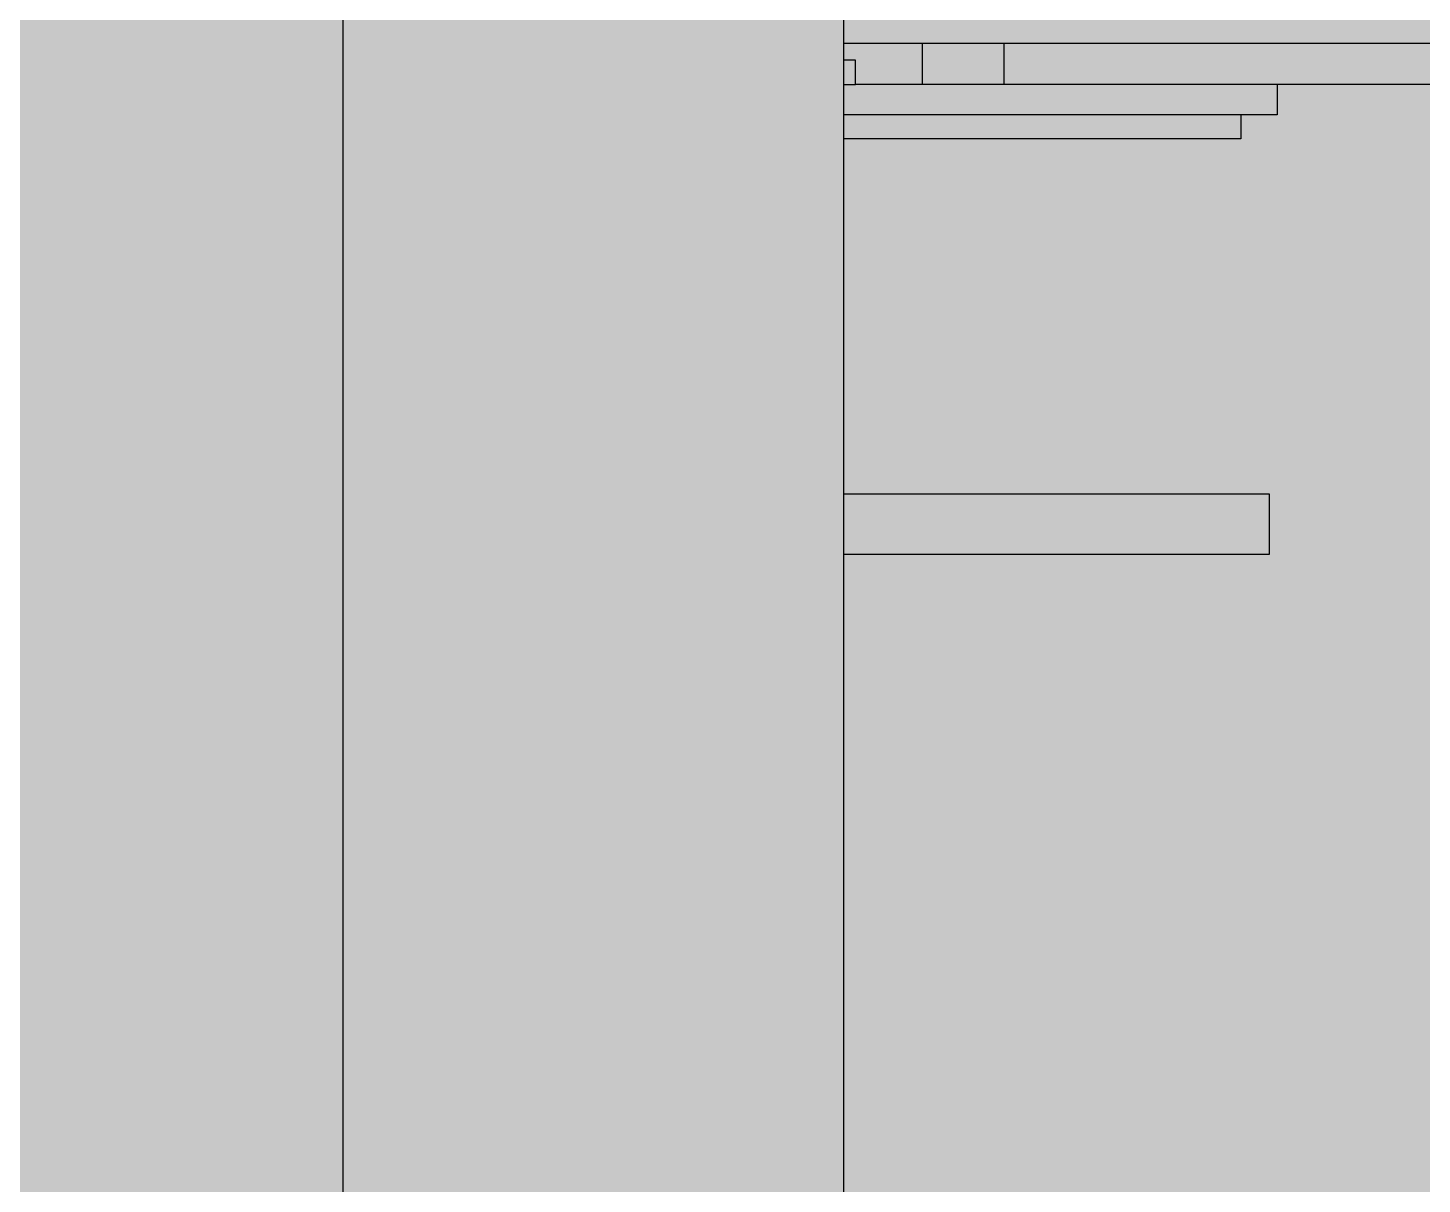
# Model space of a CAD drawing. Header units: millimetres. Extents: x -4957 to 16265, y -14538 to 14589.
# Drawn here: x -4152.9 to -3693.1, y 3682.4 to 4063.6 of the extents above; entities that cross this region are included whole.
import ezdxf
from ezdxf.enums import TextEntityAlignment as Align

# ---------------------------------------------------------------- set-up
doc = ezdxf.new("R2010")
doc.units = ezdxf.units.MM
doc.set_wipeout_variables(frame=1)
doc.layers.add('Техника Кран LTM 1250-5.1', color=250, linetype='Continuous')
doc.layers.add('Техника Кран LTM 1250-5.1 Штрих', color=7, linetype='Continuous', true_color=0xffe79e)
doc.styles.add('arial', font='arial.ttf')

# ---------------------------------------------------------------- blocks, each defined once
blk = doc.blocks.new('LTM 1250-5.1-20240907.18365')
at = {"color": 0, "linetype": 'ByBlock', "lineweight": -2, "ltscale": 10, "transparency": 16777216}
blk.add_wipeout([(397, 83), (371, 162), (331, 234), (276, 296), (210, 346), (135, 382), (54, 401), (-29, 404), (-110, 390), (-187, 359), (-257, 313), (-315, 254), (-360, 185), (-390, 108), (-404, 26), (-401, -57), (-381, -138), (-345, -212), (-294, -278), (-231, -332), (-159, -373), (-80, -397), (3, -405), (85, -396), (164, -370), (236, -329), (298, -274), (348, -207), (383, -132), (402, -51), (405, 0)], dxfattribs=at)
at = {"layer": 'Техника Кран LTM 1250-5.1 Штрих', "ltscale": 10, "true_color": 0xadadad, "transparency": 16777216}
h = blk.add_hatch(color=253, dxfattribs=at)
h.dxf.hatch_style = 1
edge = h.paths.add_edge_path()
edge.add_arc((0, 0), 405, 0, 360)
at = {"color": 0, "linetype": 'ByBlock', "lineweight": -2, "ltscale": 10, "transparency": 16777216}
blk.add_circle((0, 0), 405, dxfattribs=at)
blk.add_wipeout([(-428, 0), (-427, -34), (-423, -68), (-416, -101), (-407, -134), (-407, -134), (-407, -175), (-407, -175), (-410, -195), (-417, -213), (-429, -228), (-444, -240), (-444, -240), (-540, -296), (-540, -296), (-558, -311), (-568, -332), (-569, -355), (-562, -378), (-547, -404), (-547, -404), (-544, -408), (-540, -411), (-535, -413), (-530, -414), (-361, -414), (-356, -405), (-355, -402), (-355, -372), (-355, -372), (-348, -353), (-330, -346), (-312, -353), (-304, -372), (-304, -402), (-304, -405), (-299, -414), (-82, -414), (-82, -414), (-1, -422), (79, -414), (156, -391), (228, -354), (228, -354), (263, -409), (263, -409), (268, -414), (273, -418), (280, -421), (287, -422), (394, -422), (394, -422), (406, -418), (416, -410), (421, -397), (420, -384), (420, -384), (362, -225), (355, -228), (355, -228), (385, -172), (406, -113), (419, -51), (422, 13), (422, 13), (439, 13), (439, -17), (439, -17), (438, -18), (438, -19), (438, -19), (437, -19), (429, -19), (429, -21), (437, -21), (437, -21), (438, -21), (439, -20), (440, -19), (441, -17), (441, -9), (444, -9), (444, 0), (441, 0), (441, 11), (442, 11), (442, 13), (445, 16), (445, 24), (442, 27), (442, 29), (441, 29), (441, 36), (444, 36), (444, 45), (441, 45), (441, 57), (441, 57), (440, 59), (439, 60), (438, 61), (437, 61), (429, 61), (429, 59), (437, 59), (437, 59), (438, 59), (438, 59), (438, 58), (439, 57), (439, 27), (422, 27), (422, 120), (432, 120), (437, 121), (477, 144), (477, 144), (484, 151), (489, 159), (491, 168), (490, 178), (479, 222), (476, 226), (469, 234), (472, 237), (456, 253), (456, 253), (454, 255), (452, 256), (449, 256), (447, 256), (337, 307), (302, 231), (297, 232), (60, 319), (57, 321), (8, 370), (8, 370), (1, 376), (-7, 380), (-16, 383), (-25, 383), (-25, 383), (-102, 383), (-102, 383), (-111, 383), (-120, 380), (-128, 376), (-135, 370), (-135, 370), (-147, 358), (-147, 358), (-148, 357), (-150, 356), (-152, 355), (-154, 355), (-199, 355), (-199, 363), (-200, 364), (-218, 364), (-219, 363), (-219, 355), (-261, 355), (-263, 360), (-285, 384), (-285, 384), (-298, 394), (-315, 398), (-332, 394), (-345, 384), (-345, 384), (-367, 360), (-369, 355), (-480, 355), (-480, 285), (-495, 285), (-495, 195), (-495, 195), (-495, 193), (-494, 191), (-492, 190), (-490, 190), (-486, 190), (-486, 190), (-480, 189), (-474, 188), (-469, 185), (-465, 181), (-437, 154), (-437, 154), (-434, 149), (-431, 144), (-429, 138), (-428, 133), (-428, 133)], dxfattribs=at)
at = {"layer": 'Техника Кран LTM 1250-5.1 Штрих', "ltscale": 10, "transparency": 16777216}
h = blk.add_hatch(color=256, dxfattribs=at)
h.dxf.hatch_style = 1
edge = h.paths.add_edge_path()
edge.add_line((-530, -414), (-361, -414))
edge.add_line((-361, -414), (-356, -405))
edge.add_line((-356, -405), (-355, -402))
edge.add_line((-355, -402), (-355, -372))
edge.add_arc((-330, -372), 25.5, 0, 180, ccw=False)
edge.add_line((-304, -372), (-304, -402))
edge.add_line((-304, -402), (-304, -405))
edge.add_line((-304, -405), (-299, -414))
edge.add_line((-299, -414), (-82, -414))
edge.add_arc((0, 0), 422, 258.81919, 302.78672)
edge.add_line((228, -354), (263, -409))
edge.add_arc((287, -394), 28, 212.78672, 270)
edge.add_line((287, -422), (394, -422))
edge.add_arc((394, -394), 28, 270, 380)
edge.add_line((420, -384), (362, -225))
edge.add_line((362, -225), (355, -228))
edge.add_arc((-2, 1), 424, 327.30165, 361.59937)
edge.add_line((422, 13), (439, 13))
edge.add_line((439, 13), (439, -17))
edge.add_arc((437, -17), 1.6, -90, 0, ccw=False)
edge.add_line((437, -19), (429, -19))
edge.add_line((429, -19), (429, -21))
edge.add_line((429, -21), (437, -21))
edge.add_arc((437, -17), 3.6, 270, 360)
edge.add_line((441, -17), (441, -9))
edge.add_line((441, -9), (444, -9))
edge.add_line((444, -9), (444, 0))
edge.add_line((444, 0), (441, 0))
edge.add_line((441, 0), (441, 11))
edge.add_line((441, 11), (442, 11))
edge.add_line((442, 11), (442, 13))
edge.add_line((442, 13), (445, 16))
edge.add_line((445, 16), (445, 24))
edge.add_line((445, 24), (442, 27))
edge.add_line((442, 27), (442, 29))
edge.add_line((442, 29), (441, 29))
edge.add_line((441, 29), (441, 36))
edge.add_line((441, 36), (444, 36))
edge.add_line((444, 36), (444, 45))
edge.add_line((444, 45), (441, 45))
edge.add_line((441, 45), (441, 57))
edge.add_arc((437, 57), 3.6, 0, 90)
edge.add_line((437, 61), (429, 61))
edge.add_line((429, 61), (429, 59))
edge.add_line((429, 59), (437, 59))
edge.add_arc((437, 57), 1.6, 0, 90, ccw=False)
edge.add_line((439, 57), (439, 27))
edge.add_line((439, 27), (422, 27))
edge.add_line((422, 27), (422, 120))
edge.add_line((422, 120), (432, 120))
edge.add_line((432, 120), (437, 121))
edge.add_line((437, 121), (477, 144))
edge.add_arc((458, 171), 32.7, 303.77306, 371.5791)
edge.add_line((490, 178), (479, 222))
edge.add_line((479, 222), (476, 226))
edge.add_line((476, 226), (469, 234))
edge.add_line((469, 234), (472, 237))
edge.add_line((472, 237), (456, 253))
edge.add_arc((449, 246), 10, 45.05578, 102.4209)
edge.add_line((447, 256), (337, 307))
edge.add_line((337, 307), (302, 231))
edge.add_line((302, 231), (297, 232))
edge.add_line((297, 232), (60, 319))
edge.add_line((60, 319), (57, 321))
edge.add_line((57, 321), (8, 370))
edge.add_arc((-25, 337), 46, 45, 90)
edge.add_line((-25, 383), (-102, 383))
edge.add_arc((-102, 337), 46, 90, 135)
edge.add_line((-135, 370), (-147, 358))
edge.add_arc((-154, 365), 10, 270, 315, ccw=False)
edge.add_line((-154, 355), (-199, 355))
edge.add_line((-199, 355), (-199, 363))
edge.add_line((-199, 363), (-200, 364))
edge.add_line((-200, 364), (-218, 364))
edge.add_line((-218, 364), (-219, 363))
edge.add_line((-219, 363), (-219, 355))
edge.add_line((-219, 355), (-261, 355))
edge.add_line((-261, 355), (-263, 360))
edge.add_line((-263, 360), (-285, 384))
edge.add_arc((-315, 358), 40, 41.15536, 138.84464)
edge.add_line((-345, 384), (-367, 360))
edge.add_line((-367, 360), (-369, 355))
edge.add_line((-369, 355), (-480, 355))
edge.add_line((-480, 355), (-480, 285))
edge.add_line((-480, 285), (-495, 285))
edge.add_line((-495, 285), (-495, 195))
edge.add_arc((-490, 195), 5, 180, 270)
edge.add_line((-490, 190), (-486, 190))
edge.add_arc((-486, 160), 30, 45, 90, ccw=False)
edge.add_line((-465, 181), (-437, 154))
edge.add_arc((-458, 133), 30, 0, 45, ccw=False)
edge.add_line((-428, 133), (-428, 0))
edge.add_arc((0, 0), 429, 180, 198.22696)
edge.add_line((-407, -134), (-407, -175))
edge.add_arc((-482, -175), 75, 300, 360, ccw=False)
edge.add_line((-444, -240), (-540, -296))
edge.add_arc((-510, -348), 60, 120, 210)
edge.add_line((-562, -378), (-547, -404))
edge.add_arc((-529, -393), 20.8, 211.24427, 268.75573)
edge = h.paths.add_edge_path(flags=16)
edge.add_arc((462, 170), 18, 0, 360)
at = {"color": 0, "linetype": 'ByBlock', "lineweight": -2, "ltscale": 10, "transparency": 16777216}
for p, q in [((-199, 363), (-219, 363)), ((-219, 355), (-199, 355))]:
    blk.add_line(p, q, dxfattribs=at)
for points in [[(-369, 355), (-329, 355), (-329, 317, 0.4142136), (-321, 309), (-308, 309, 0.4142136), (-300, 317), (-300, 355), (-261, 355)], [(-329, 345, -0.3863346), (-300, 345)], [(-122, 334, -1.183216), (-82, 334), (-87, 305, -0.8451543), (-117, 305), (-122, 334)], [(467, 243), (422, 198, 0.2077224), (414, 178), (414, 0, -0.4142136), (0, -414), (-82, -414)], [(-45, 334, -1.183216), (-5, 334), (-10, 305, -0.8451543), (-40, 305), (-45, 334)], [(200, 120), (226, 136, -0.4478467), (268, 122), (288, 64, -0.4478467), (262, 28), (232, 24, -0.3771987), (199, 47), (188, 82, -0.3771987), (200, 120)], [(302, 231), (285, 194, 0.4083211), (287, 188), (295, 184, 0.4090786), (297, 185, 0), (298, 188, 0.2373881), (308, 183, 0), (307, 181, 0.4090748), (308, 178, 0), (357, 155, 0.3850098), (360, 156, 0), (361, 159, 0.2318232), (371, 154, 0), (370, 152, 0.4090499), (371, 149, 0), (378, 146, 0.4005008), (385, 148, 0), (412, 208, 0), (414, 215, 0), (417, 254, 0), (423, 267)], [(422, 120), (422, 178, -0.1989124), (427, 193), (469, 234)], [(228, -354, 0.1071882), (355, -228)], [(235, -350), (270, -404, 0.2549585), (287, -414), (394, -414, 0.5205671), (412, -387), (355, -228)]]:
    blk.add_lwpolyline(points, format="xyb", dxfattribs=at)
for points in [[(417, 251), (447, 256)], [(422, 27), (422, 13)], [(439, 13), (439, 27)], [(441, 45), (441, 36)], [(441, 29), (441, 11)], [(441, 0), (441, -9)], [(442, 27), (442, 13)]]:
    blk.add_lwpolyline(points, dxfattribs=at)
for centre, radius in [((-450, 240), 20), ((-350, 329), 8.5), ((-280, 329), 8.5), ((0, 0), 125), ((0, 0), 110), ((-86, 50), 8.47), ((0, 0), 81), ((0, 0), 62.3), ((0, 99), 8.47), ((86, 50), 8.47), ((308, 195), 12.2), ((371, 167), 12.5), ((462, 170), 18), ((-510, -348), 27), ((-86, -50), 8.47), ((0, -99), 8.47), ((86, -50), 8.47)]:
    blk.add_circle(centre, radius, dxfattribs=at)
blk.add_arc((0, 0), 405, 118.77192, 39.27661, dxfattribs=at)
blk = doc.blocks.new('LTM 1250-5.1-20240907.18122001')
at = {"color": 0, "linetype": 'ByBlock', "lineweight": -2, "ltscale": 10, "transparency": 16777216}
blk.add_wipeout([(-1083.6, 1999.98), (-1088.1, 2004.48), (-1088.1, 2076.98), (-1094, 2076.98), (-1099.8, 2081.98), (-1100, 2081.98), (-1100, 2128.6), (-1124.14, 2128.6), (-1124.14, 2136.6), (-1161.14, 2136.6), (-1161.14, 2194.6), (-1922.48, 2194.6), (-1922.48, 2196.1), (-1924.48, 2196.1), (-1924.57, 2197.6), (-1927.05, 2197.6), (-1927.05, 2196.1), (-1928.55, 2194.6), (-2064.85, 2194.6), (-2064.87, 2230.4), (-2062.37, 2234.6), (-1926.77, 2234.6), (-1926.77, 2234.6), (-1928.36, 2442.77), (-1912.92, 2650.38), (-1880.56, 2856.03), (-1831.5, 3058.35), (-1766.07, 3255.98), (-1684.7, 3447.6), (-1587.93, 3631.92), (-1476.42, 3807.72), (-1442.73, 3855.15), (-1442.73, 3855.15), (-1441.76, 3856.15), (-1440.59, 3856.91), (-1439.29, 3857.4), (-1437.91, 3857.6), (-1432.19, 3865.18), (-1432.19, 3865.18), (-1431.22, 3866.17), (-1430.05, 3866.93), (-1428.75, 3867.41), (-1427.38, 3867.6), (-1427.38, 3867.6), (-1414.94, 3867.6), (-1414.94, 3874.36), (-1414.05, 3875.16), (-445.69, 3864.19), (-445.74, 3857.6), (-278.73, 3857.6), (-278.73, 3712.98), (-704.39, 3712.98), (-704.39, 3712.98), (-708.99, 3712.06), (-712.88, 3709.46), (-715.48, 3705.57), (-716.39, 3700.98), (-716.39, 3605.85), (-717.69, 3596.01), (-722.89, 3575.67), (-902.29, 3575.67), (-902.29, 3620.95), (-902.29, 3620.95), (-908.38, 3651.57), (-925.72, 3677.52), (-951.67, 3694.86), (-982.29, 3700.95), (-982.29, 3700.95), (-1332.12, 3700.95), (-1332.12, 3700.95), (-1346.69, 3699.1), (-1360.38, 3693.8), (-1372.39, 3685.35), (-1382.02, 3674.26), (-1382.02, 3674.26), (-1449.01, 3567.57), (-1510.3, 3457.49), (-1565.72, 3344.35), (-1615.13, 3228.46), (-1615.13, 3228.46), (-1615.13, 3228.46), (-1619.75, 3207.77), (-1618.41, 3186.62), (-1611.2, 3166.69), (-1598.7, 3149.57), (-1585.14, 3136.01), (-1585.14, 3136.01), (-1583.3, 3133.39), (-1581.86, 3130.53), (-1580.86, 3127.49), (-1580.31, 3124.34), (-1580.31, 3095.82), (-1580.31, 3095.82), (-1580.86, 3092.66), (-1581.86, 3089.62), (-1583.3, 3086.77), (-1585.14, 3084.15), (-1686.12, 2983.18), (-1686.12, 2983.18), (-1692.58, 2975.78), (-1698, 2967.59), (-1702.29, 2958.76), (-1705.35, 2949.43), (-1705.35, 2949.43), (-1719.82, 2889.66), (-1732.72, 2829.53), (-1744.06, 2769.09), (-1753.81, 2708.38), (-1753.81, 2708.38), (-1753.81, 2708.38), (-1750.22, 2671.69), (-1730.7, 2640.42), (-1699.32, 2621.06), (-1662.61, 2617.66), (-1660.58, 2617.97), (-1660.58, 2617.97), (-1485.56, 2653.84), (-1312.08, 2696.54), (-1140.4, 2746), (-970.79, 2802.15), (-970.79, 2802.15), (-970.79, 2802.15), (-943.27, 2817.49), (-921.49, 2840.27), (-907.42, 2868.47), (-902.29, 2899.56), (-902.29, 3575.67), (-722.89, 3575.67), (-722.89, 3127.71), (-722.89, 3127.71), (-721.99, 3122.24), (-719.38, 3117.36), (-715.34, 3113.57), (-710.29, 3111.29), (-710.29, 3111.29), (-509.43, 3057.47), (-509.43, 3057.47), (-505.69, 3056.9), (-501.91, 3057.18), (-498.29, 3058.28), (-495.01, 3060.16), (-495.01, 3060.16), (-448.66, 3096.25), (-404.66, 3135.18), (-363.18, 3176.78), (-324.39, 3220.9), (-324.39, 3220.9), (-324.39, 3220.9), (-279.13, 3289.02), (-248.88, 3365), (-234.93, 3445.58), (-237.86, 3527.31), (-237.86, 3527.31), (-261.9, 3698.34), (-261.9, 3698.34), (-263.79, 3704.09), (-267.58, 3708.81), (-272.78, 3711.9), (-278.73, 3712.98), (-278.73, 3857.6), (-62.2, 3857.6), (-50, 3847.27), (19.81, 3451.37), (19.86, 3450.83), (19.86, 3408.6), (22.76, 3408.6), (26.86, 3404.5), (26.85, 3315), (42.86, 3330.45), (42.86, 3444.48), (42.55, 3448.31), (-6.7, 3751.23), (-6.7, 3751.23), (-6.5, 3784.43), (9.89, 3813.31), (38.3, 3830.5), (71.49, 3831.61), (100.99, 3816.38), (113.67, 3800.89), (159.95, 3722.42), (160.82, 3722.92), (168.82, 3709.06), (167.75, 3706.13), (133.49, 3686.36), (130.72, 3687.06), (122.72, 3700.92), (123.58, 3701.42), (77.63, 3780.49), (77.63, 3780.49), (64.98, 3790.19), (49.05, 3789.85), (36.83, 3779.62), (33.68, 3764), (33.68, 3764), (84.01, 3455.01), (84.86, 3371.01), (437.24, 3711.3), (445.57, 3715.36), (1282.43, 3832.98), (1282.43, 3832.98), (1290.52, 3836.12), (1297.95, 3840.59), (1304.5, 3846.26), (1310, 3852.97), (1310, 3852.97), (1334.71, 3917.81), (1334.71, 3917.81), (1341.74, 3928.81), (1351.38, 3937.62), (1362.97, 3943.63), (1375.72, 3946.44), (1601.16, 3965.81), (1601.16, 3965.81), (1620.52, 3966.62), (1639.88, 3965.72), (1659.08, 3963.12), (1677.98, 3958.84), (1677.98, 3958.84), (1820.69, 3919.86), (1820.69, 3919.86), (1822.96, 3919.32), (1825.26, 3918.93), (1827.58, 3918.7), (1829.91, 3918.62), (1872.88, 3918.62), (1872.88, 3918.62), (1877.16, 3921.61), (1881.89, 3923.82), (1886.94, 3925.17), (1892.14, 3925.62), (1945, 3925.62), (1945, 3939.62), (1975, 3939.62), (1975, 3925.62), (2062.03, 3925.62), (2062.03, 3925.62), (2069.7, 3926.23), (2077.19, 3927.96), (2084.35, 3930.78), (2091.01, 3934.62), (2091.01, 3934.62), (2110.02, 3942.7), (2130.67, 3942.48), (2149.49, 3933.97), (2163.3, 3918.62), (2163.3, 3918.62), (2204, 3918.62), (2204, 3962.28), (2249, 3988.23), (2249, 3988.23), (2258.64, 3992.23), (2269, 3993.59), (2279.35, 3992.23), (2289, 3988.23), (2334, 3962.28), (2334, 3918.62), (3322, 3918.62), (3322, 3936.62), (3317, 3936.62), (3317, 3996.62), (3322, 3996.62), (3322, 3951.62), (3408, 3951.62), (3408, 3996.62), (3413, 3996.62), (3413, 3936.62), (3408, 3936.62), (3408, 3918.62), (3760, 3918.62), (3760, 3939.62), (3765, 3939.62), (3765, 3956.62), (3795, 3956.62), (3795, 3939.62), (3800, 3939.62), (3800, 3918.62), (3822, 3918.62), (3822, 3936.62), (3817, 3936.62), (3817, 3996.62), (3822, 3996.62), (3822, 3951.62), (3908, 3951.62), (3908, 3996.62), (3913, 3996.62), (3913, 3936.62), (3908, 3936.62), (3908, 3928.62), (4030, 3928.62), (4030, 3926.62), (4070.02, 3926.62), (4070.02, 3918.62), (4135.95, 3918.62), (4135.95, 3908.62), (4045, 3908.62), (4109.02, 3841.15), (4109.02, 3841.15), (4117.18, 3828.38), (4120, 3813.5), (4117.08, 3798.63), (4108.85, 3785.91), (4108.85, 3785.91), (4038, 3712.15), (4038, 3711.62), (4050, 3711.62), (4050, 3683.62), (4038, 3683.62), (4038, 3373.62), (4089.14, 3322.48), (4095, 3308.34), (4095, 3156.62), (4092.07, 3149.55), (4092.07, 3149.55), (4090.56, 3148.3), (4088.83, 3147.38), (4086.95, 3146.81), (4085, 3146.62), (4064.91, 3146.62), (4064.91, 3146.62), (4063.31, 3146.88), (4061.87, 3147.65), (4060.76, 3148.84), (4060.08, 3150.33), (4045, 3206.62), (4045, 3226.62), (4045, 3226.62), (4044.54, 3231.38), (4043.18, 3235.97), (4040.98, 3240.22), (4038, 3243.97), (4038, 3243.97), (4038, 3166.62), (4042, 3166.62), (4042, 3156.62), (4050, 3156.62), (4050, 3146.62), (4005, 3146.62), (4005, 3106.62), (3945, 3106.62), (3945, 3146.62), (3325, 3146.62), (3325, 3106.62), (3265, 3106.62), (3265, 3146.62), (2518.48, 3146.62), (2518.48, 3146.62), (2510.67, 3145.92), (2503.1, 3143.89), (2495.99, 3140.58), (2489.56, 3136.09), (2340.9, 3011.34), (2317.08, 2922.42), (2306.68, 2910.06), (2306.68, 2886.6), (2445.91, 2886.6), (2445.91, 2886.6), (2447.39, 2886.42), (2448.68, 2885.66), (2449.55, 2884.45), (2449.86, 2883), (2449.86, 2080.2), (2449.86, 2080.2), (2449.58, 2078.82), (2448.8, 2077.65), (2447.63, 2076.87), (2446.26, 2076.6), (2446.26, 2076.6), (2310.46, 2076.6), (2310.46, 2076.6), (2309.46, 2076.74), (2308.54, 2077.15), (2307.78, 2077.82), (2307.23, 2078.67), (2306.86, 2078.67), (2306.86, 2081.8), (2300.86, 2081.8), (2300.86, 2079.6), (2294.78, 2079.6), (2294.78, 2076.6), (1929.86, 2076.6), (1929.86, 2062.6), (1928.86, 2061.6), (1928.33, 2061.6), (1928.33, 2052.5), (1891.38, 2052.5), (1891.38, 2061.6), (1890.86, 2061.6), (1889.86, 2062.6), (1889.86, 2076.6), (1579.86, 2076.6), (1579.86, 2061.6), (1551.86, 2061.6), (1551.86, 2053.6), (1544.86, 2053.6), (1544.86, 2041.1), (1514.86, 2041.1), (1514.86, 2053.6), (1507.86, 2053.6), (1507.86, 2061.6), (1479.86, 2061.6), (1479.86, 2076.6), (1184.86, 2076.6), (1184.86, 2051.6), (1179.86, 2046.6), (1088.1, 2046.6), (1088.1, 2004.48), (1083.6, 1999.98), (1083.6, 1999.98)], dxfattribs=at)
at = {"layer": 'Техника Кран LTM 1250-5.1 Штрих', "ltscale": 10, "transparency": 16777216}
h = blk.add_hatch(color=256, dxfattribs=at)
h.dxf.hatch_style = 1
edge = h.paths.add_edge_path()
edge.add_line((1083.6, 1999.98), (-1083.6, 1999.98))
edge.add_line((-1083.6, 1999.98), (-1088.1, 2004.48))
edge.add_line((-1088.1, 2004.48), (-1088.1, 2076.98))
edge.add_line((-1088.1, 2076.98), (-1094, 2076.98))
edge.add_line((-1094, 2076.98), (-1099.8, 2081.98))
edge.add_line((-1099.8, 2081.98), (-1100, 2081.98))
edge.add_line((-1100, 2081.98), (-1100, 2128.6))
edge.add_line((-1100, 2128.6), (-1124.14, 2128.6))
edge.add_line((-1124.14, 2128.6), (-1124.14, 2136.6))
edge.add_line((-1124.14, 2136.6), (-1161.14, 2136.6))
edge.add_line((-1161.14, 2136.6), (-1161.14, 2194.6))
edge.add_line((-1161.14, 2194.6), (-1922.48, 2194.6))
edge.add_line((-1922.48, 2194.6), (-1922.48, 2196.1))
edge.add_line((-1922.48, 2196.1), (-1924.48, 2196.1))
edge.add_line((-1924.48, 2196.1), (-1924.57, 2197.6))
edge.add_line((-1924.57, 2197.6), (-1927.05, 2197.6))
edge.add_line((-1927.05, 2197.6), (-1927.05, 2196.1))
edge.add_line((-1927.05, 2196.1), (-1928.55, 2194.6))
edge.add_line((-1928.55, 2194.6), (-2064.85, 2194.6))
edge.add_line((-2064.85, 2194.6), (-2064.87, 2230.4))
edge.add_line((-2064.87, 2230.4), (-2062.37, 2234.6))
edge.add_line((-2062.37, 2234.6), (-1926.77, 2234.6))
edge.add_arc((614.69, 2358.06), 2544.45, 143.95827, 182.78132, ccw=False)
edge.add_arc((-1437.71, 3851.22), 6.38, 91.8004, 141.9118, ccw=False)
edge.add_line((-1437.91, 3857.6), (-1432.19, 3865.18))
edge.add_arc((-1427.22, 3861.28), 6.31, 91.4225, 141.8618, ccw=False)
edge.add_line((-1427.38, 3867.6), (-1414.94, 3867.6))
edge.add_line((-1414.94, 3867.6), (-1414.94, 3874.36))
edge.add_line((-1414.94, 3874.36), (-1414.05, 3875.16))
edge.add_line((-1414.05, 3875.16), (-445.69, 3864.19))
edge.add_line((-445.69, 3864.19), (-445.74, 3857.6))
edge.add_line((-445.74, 3857.6), (-278.73, 3857.6))
edge.add_line((-278.73, 3857.6), (-278.73, 3712.98))
edge.add_line((-278.73, 3712.98), (-704.39, 3712.98))
edge.add_arc((-704.39, 3700.98), 12, 90, 180)
edge.add_line((-716.39, 3700.98), (-716.39, 3605.85))
edge.add_line((-716.39, 3605.85), (-717.69, 3596.01))
edge.add_line((-717.69, 3596.01), (-722.89, 3575.67))
edge.add_line((-722.89, 3575.67), (-902.29, 3575.67))
edge.add_line((-902.29, 3575.67), (-902.29, 3620.95))
edge.add_arc((-982.29, 3620.95), 80, 359.9993, 450.0007)
edge.add_line((-982.29, 3700.95), (-1332.12, 3700.95))
edge.add_arc((-1331.82, 3640.4), 60.55, 90.2796, 145.995)
edge.add_arc((613.64, 2346.93), 2396.77, 146.37177, 158.42014)
edge.add_arc((-1544.99, 3201.9), 74.99, 159.2622, 224.2551)
edge.add_line((-1598.7, 3149.57), (-1585.14, 3136.01))
edge.add_arc((-1601.92, 3122.22), 21.71, 5.5933, 39.4067, ccw=False)
edge.add_line((-1580.31, 3124.34), (-1580.31, 3095.82))
edge.add_arc((-1601.9, 3097.93), 21.69, 320.5787, 354.4213, ccw=False)
edge.add_line((-1585.14, 3084.15), (-1686.12, 2983.18))
edge.add_arc((-1634.13, 2931.19), 73.52, 135.0037, 165.6412)
edge.add_arc((580.06, 2364.56), 2359.06, 165.64524, 171.61955)
edge.add_arc((-1673.7, 2697.71), 80.82, 172.4167, 279.3416)
edge.add_arc((-2488.16, 7101.08), 4558.85, 280.45896, 289.4412)
edge.add_arc((-1007.84, 2901), 105.56, 290.5454, 359.2163)
edge.add_line((-902.29, 2899.56), (-902.29, 3575.67))
edge.add_line((-902.29, 3575.67), (-722.89, 3575.67))
edge.add_line((-722.89, 3575.67), (-722.89, 3127.71))
edge.add_arc((-705.89, 3127.71), 17, 180, 255)
edge.add_line((-710.29, 3111.29), (-509.43, 3057.47))
edge.add_arc((-505.03, 3073.89), 17, 255, 306.1204)
edge.add_arc((-1048.44, 3818.53), 938.84, 306.12045, 320.46358)
edge.add_arc((-629.02, 3472.34), 395, 320.4636, 368)
edge.add_line((-237.86, 3527.31), (-261.9, 3698.34))
edge.add_arc((-278.73, 3695.98), 17, 8, 90)
edge.add_line((-278.73, 3712.98), (-278.73, 3857.6))
edge.add_line((-278.73, 3857.6), (-62.2, 3857.6))
edge.add_line((-62.2, 3857.6), (-50, 3847.27))
edge.add_line((-50, 3847.27), (19.81, 3451.37))
edge.add_line((19.81, 3451.37), (19.86, 3450.83))
edge.add_line((19.86, 3450.83), (19.86, 3408.6))
edge.add_line((19.86, 3408.6), (22.76, 3408.6))
edge.add_line((22.76, 3408.6), (26.86, 3404.5))
edge.add_line((26.86, 3404.5), (26.85, 3315))
edge.add_line((26.85, 3315), (42.86, 3330.45))
edge.add_line((42.86, 3330.45), (42.86, 3444.48))
edge.add_line((42.86, 3444.48), (42.55, 3448.31))
edge.add_line((42.55, 3448.31), (-6.7, 3751.23))
edge.add_arc((57.03, 3767.45), 65.77, 30.5609, 194.2807, ccw=False)
edge.add_line((113.67, 3800.89), (159.95, 3722.42))
edge.add_line((159.95, 3722.42), (160.82, 3722.92))
edge.add_line((160.82, 3722.92), (168.82, 3709.06))
edge.add_line((168.82, 3709.06), (167.75, 3706.13))
edge.add_line((167.75, 3706.13), (133.49, 3686.36))
edge.add_line((133.49, 3686.36), (130.72, 3687.06))
edge.add_line((130.72, 3687.06), (122.72, 3700.92))
edge.add_line((122.72, 3700.92), (123.58, 3701.42))
edge.add_line((123.58, 3701.42), (77.63, 3780.49))
edge.add_arc((57.5, 3767.34), 24.05, 33.1607, 187.9865)
edge.add_line((33.68, 3764), (84.01, 3455.01))
edge.add_line((84.01, 3455.01), (84.86, 3371.01))
edge.add_line((84.86, 3371.01), (437.24, 3711.3))
edge.add_line((437.24, 3711.3), (445.57, 3715.36))
edge.add_line((445.57, 3715.36), (1282.43, 3832.98))
edge.add_arc((1268.19, 3881.62), 50.69, 286.3209, 325.5745)
edge.add_line((1310, 3852.97), (1334.71, 3917.81))
edge.add_arc((1380, 3896.62), 50, 94.9122, 154.929, ccw=False)
edge.add_line((1375.72, 3946.44), (1601.16, 3965.81))
edge.add_arc((1620, 3746.62), 220, 74.7209, 94.9122, ccw=False)
edge.add_line((1677.98, 3958.84), (1820.69, 3919.86))
edge.add_arc((1829.91, 3953.62), 35, 254.7209, 270)
edge.add_line((1829.91, 3918.62), (1872.88, 3918.62))
edge.add_arc((1892.14, 3895.62), 30, 90, 129.9445, ccw=False)
edge.add_line((1892.14, 3925.62), (1945, 3925.62))
edge.add_line((1945, 3925.62), (1945, 3939.62))
edge.add_line((1945, 3939.62), (1975, 3939.62))
edge.add_line((1975, 3939.62), (1975, 3925.62))
edge.add_line((1975, 3925.62), (2062.03, 3925.62))
edge.add_arc((2061.76, 3977.66), 52.04, 270.2961, 304.2025)
edge.add_arc((2119.79, 3893.35), 50.31, 30.1474, 124.8914, ccw=False)
edge.add_line((2163.3, 3918.62), (2204, 3918.62))
edge.add_line((2204, 3918.62), (2204, 3962.28))
edge.add_line((2204, 3962.28), (2249, 3988.23))
edge.add_arc((2269, 3953.59), 40, 60, 120, ccw=False)
edge.add_line((2289, 3988.23), (2334, 3962.28))
edge.add_line((2334, 3962.28), (2334, 3918.62))
edge.add_line((2334, 3918.62), (3322, 3918.62))
edge.add_line((3322, 3918.62), (3322, 3936.62))
edge.add_line((3322, 3936.62), (3317, 3936.62))
edge.add_line((3317, 3936.62), (3317, 3996.62))
edge.add_line((3317, 3996.62), (3322, 3996.62))
edge.add_line((3322, 3996.62), (3322, 3951.62))
edge.add_line((3322, 3951.62), (3408, 3951.62))
edge.add_line((3408, 3951.62), (3408, 3996.62))
edge.add_line((3408, 3996.62), (3413, 3996.62))
edge.add_line((3413, 3996.62), (3413, 3936.62))
edge.add_line((3413, 3936.62), (3408, 3936.62))
edge.add_line((3408, 3936.62), (3408, 3918.62))
edge.add_line((3408, 3918.62), (3760, 3918.62))
edge.add_line((3760, 3918.62), (3760, 3939.62))
edge.add_line((3760, 3939.62), (3765, 3939.62))
edge.add_line((3765, 3939.62), (3765, 3956.62))
edge.add_line((3765, 3956.62), (3795, 3956.62))
edge.add_line((3795, 3956.62), (3795, 3939.62))
edge.add_line((3795, 3939.62), (3800, 3939.62))
edge.add_line((3800, 3939.62), (3800, 3918.62))
edge.add_line((3800, 3918.62), (3822, 3918.62))
edge.add_line((3822, 3918.62), (3822, 3936.62))
edge.add_line((3822, 3936.62), (3817, 3936.62))
edge.add_line((3817, 3936.62), (3817, 3996.62))
edge.add_line((3817, 3996.62), (3822, 3996.62))
edge.add_line((3822, 3996.62), (3822, 3951.62))
edge.add_line((3822, 3951.62), (3908, 3951.62))
edge.add_line((3908, 3951.62), (3908, 3996.62))
edge.add_line((3908, 3996.62), (3913, 3996.62))
edge.add_line((3913, 3996.62), (3913, 3936.62))
edge.add_line((3913, 3936.62), (3908, 3936.62))
edge.add_line((3908, 3936.62), (3908, 3928.62))
edge.add_line((3908, 3928.62), (4030, 3928.62))
edge.add_line((4030, 3928.62), (4030, 3926.62))
edge.add_line((4030, 3926.62), (4070.02, 3926.62))
edge.add_line((4070.02, 3926.62), (4070.02, 3918.62))
edge.add_line((4070.02, 3918.62), (4135.95, 3918.62))
edge.add_line((4135.95, 3918.62), (4135.95, 3908.62))
edge.add_line((4135.95, 3908.62), (4045, 3908.62))
edge.add_line((4045, 3908.62), (4109.02, 3841.15))
edge.add_arc((4080, 3813.62), 40, -43.8475, 43.4966, ccw=False)
edge.add_line((4108.85, 3785.91), (4038, 3712.15))
edge.add_line((4038, 3712.15), (4038, 3711.62))
edge.add_line((4038, 3711.62), (4050, 3711.62))
edge.add_line((4050, 3711.62), (4050, 3683.62))
edge.add_line((4050, 3683.62), (4038, 3683.62))
edge.add_line((4038, 3683.62), (4038, 3373.62))
edge.add_line((4038, 3373.62), (4089.14, 3322.48))
edge.add_line((4089.14, 3322.48), (4095, 3308.34))
edge.add_line((4095, 3308.34), (4095, 3156.62))
edge.add_line((4095, 3156.62), (4092.07, 3149.55))
edge.add_arc((4085, 3156.62), 10, 270.0008, 314.9992, ccw=False)
edge.add_line((4085, 3146.62), (4064.91, 3146.62))
edge.add_arc((4064.91, 3151.62), 5, 195, 270, ccw=False)
edge.add_line((4060.08, 3150.33), (4045, 3206.62))
edge.add_line((4045, 3206.62), (4045, 3226.62))
edge.add_arc((4020, 3226.62), 25, 0, 43.9455)
edge.add_line((4038, 3243.97), (4038, 3166.62))
edge.add_line((4038, 3166.62), (4042, 3166.62))
edge.add_line((4042, 3166.62), (4042, 3156.62))
edge.add_line((4042, 3156.62), (4050, 3156.62))
edge.add_line((4050, 3156.62), (4050, 3146.62))
edge.add_line((4050, 3146.62), (4005, 3146.62))
edge.add_line((4005, 3146.62), (4005, 3106.62))
edge.add_line((4005, 3106.62), (3945, 3106.62))
edge.add_line((3945, 3106.62), (3945, 3146.62))
edge.add_line((3945, 3146.62), (3325, 3146.62))
edge.add_line((3325, 3146.62), (3325, 3106.62))
edge.add_line((3325, 3106.62), (3265, 3106.62))
edge.add_line((3265, 3106.62), (3265, 3146.62))
edge.add_line((3265, 3146.62), (2518.48, 3146.62))
edge.add_arc((2518.59, 3101.33), 45.29, 90.1353, 129.8647)
edge.add_line((2489.56, 3136.09), (2340.9, 3011.34))
edge.add_line((2340.9, 3011.34), (2317.08, 2922.42))
edge.add_line((2317.08, 2922.42), (2306.68, 2910.06))
edge.add_line((2306.68, 2910.06), (2306.68, 2886.6))
edge.add_line((2306.68, 2886.6), (2445.91, 2886.6))
edge.add_arc((2446.23, 2882.99), 3.62, 0.1251, 95.0679, ccw=False)
edge.add_line((2449.86, 2883), (2449.86, 2080.2))
edge.add_arc((2446.26, 2080.2), 3.6, 270.0047, 359.9953, ccw=False)
edge.add_line((2446.26, 2076.6), (2310.46, 2076.6))
edge.add_arc((2310.44, 2080.12), 3.52, 204.3408, 270.2534, ccw=False)
edge.add_line((2307.23, 2078.67), (2306.86, 2078.67))
edge.add_line((2306.86, 2078.67), (2306.86, 2081.8))
edge.add_line((2306.86, 2081.8), (2300.86, 2081.8))
edge.add_line((2300.86, 2081.8), (2300.86, 2079.6))
edge.add_line((2300.86, 2079.6), (2294.78, 2079.6))
edge.add_line((2294.78, 2079.6), (2294.78, 2076.6))
edge.add_line((2294.78, 2076.6), (1929.86, 2076.6))
edge.add_line((1929.86, 2076.6), (1929.86, 2062.6))
edge.add_line((1929.86, 2062.6), (1928.86, 2061.6))
edge.add_line((1928.86, 2061.6), (1928.33, 2061.6))
edge.add_line((1928.33, 2061.6), (1928.33, 2052.5))
edge.add_line((1928.33, 2052.5), (1891.38, 2052.5))
edge.add_line((1891.38, 2052.5), (1891.38, 2061.6))
edge.add_line((1891.38, 2061.6), (1890.86, 2061.6))
edge.add_line((1890.86, 2061.6), (1889.86, 2062.6))
edge.add_line((1889.86, 2062.6), (1889.86, 2076.6))
edge.add_line((1889.86, 2076.6), (1579.86, 2076.6))
edge.add_line((1579.86, 2076.6), (1579.86, 2061.6))
edge.add_line((1579.86, 2061.6), (1551.86, 2061.6))
edge.add_line((1551.86, 2061.6), (1551.86, 2053.6))
edge.add_line((1551.86, 2053.6), (1544.86, 2053.6))
edge.add_line((1544.86, 2053.6), (1544.86, 2041.1))
edge.add_line((1544.86, 2041.1), (1514.86, 2041.1))
edge.add_line((1514.86, 2041.1), (1514.86, 2053.6))
edge.add_line((1514.86, 2053.6), (1507.86, 2053.6))
edge.add_line((1507.86, 2053.6), (1507.86, 2061.6))
edge.add_line((1507.86, 2061.6), (1479.86, 2061.6))
edge.add_line((1479.86, 2061.6), (1479.86, 2076.6))
edge.add_line((1479.86, 2076.6), (1184.86, 2076.6))
edge.add_line((1184.86, 2076.6), (1184.86, 2051.6))
edge.add_line((1184.86, 2051.6), (1179.86, 2046.6))
edge.add_line((1179.86, 2046.6), (1088.1, 2046.6))
edge.add_line((1088.1, 2046.6), (1088.1, 2004.48))
edge.add_line((1088.1, 2004.48), (1083.6, 1999.98))
edge.add_line((1083.6, 1999.98), (1083.6, 1999.98))
at = {"color": 0, "linetype": 'ByBlock', "lineweight": -2, "ltscale": 10, "transparency": 16777216}
blk.add_lwpolyline([(4135.95, 3918.62), (4135.95, 3908.62), (4045, 3908.62), (4109.02, 3841.15, -0.400701), (4108.85, 3785.91), (4038, 3712.15), (4038, 3711.62), (4050, 3711.62), (4050, 3683.62), (4038, 3683.62), (4038, 3373.62)], format="xyb", dxfattribs=at)
for points in [[(4045, 3908.62), (2005, 3908.62)], [(3831.07, 3908.62), (3831.07, 3156.62)], [(3880, 3702.62), (3857.86, 3702.62), (3857.86, 3908.62)], [(4038, 3908.62), (4038, 3712.15)], [(4038, 3711.62), (3880, 3711.62), (3880, 3683.62), (4038, 3683.62)], [(3892, 3683.62), (3892, 3346.62)]]:
    blk.add_lwpolyline(points, dxfattribs=at)
blk.add_circle((4080, 3814), 20.5, dxfattribs=at)
blk = doc.blocks.new('LTM 1250-5.1-20240607.212439')
at = {"color": 0, "linetype": 'ByBlock', "lineweight": -2, "ltscale": 10, "transparency": 16777216}
blk.add_wipeout([(29.01, 131.57), (29.01, 131.57), (36.6, 126.49), (43.06, 120.02), (48.13, 112.42), (51.62, 103.98), (51.62, 103.98), (51.62, 103.98), (58.65, 79.94), (63.66, 55.4), (66.62, 30.53), (67.5, 5.5), (67.5, 5.5), (64, 5.5), (64, -0.5), (65.5, -0.5), (65.5, -0.5), (66.27, -0.65), (66.91, -1.09), (67.35, -1.73), (67.5, -2.5), (67.5, -5.5), (67.5, -5.5), (65.83, -13.92), (61.06, -21.06), (53.92, -25.83), (45.5, -27.5), (45.5, -27.5), (30, -27.5), (21.4, -59.03), (21.4, -59.03), (21.13, -59.62), (20.69, -60.09), (20.11, -60.39), (19.47, -60.5), (19.47, -60.5), (16, -60.5), (16, -86.5), (12, -86.5), (12, -96), (11, -96), (11, -105.5), (12, -105.5), (12, -137.5), (11, -138.5), (-11, -138.5), (-12, -137.5), (-12, -105.5), (-11, -105.5), (-11, -96), (-12, -96), (-12, -86.5), (-16, -86.5), (-16, -60.5), (-19.47, -60.5), (-19.47, -60.5), (-20.11, -60.39), (-20.69, -60.09), (-21.13, -59.62), (-21.4, -59.03), (-21.4, -59.03), (-30, -27.5), (-45.5, -27.5), (-45.5, -27.5), (-53.92, -25.83), (-61.06, -21.06), (-65.83, -13.92), (-67.5, -5.5), (-67.5, -5.5), (-67.5, -2.5), (-67.5, -2.5), (-67.35, -1.73), (-66.91, -1.09), (-66.27, -0.65), (-65.5, -0.5), (-65.5, -0.5), (-64, -0.5), (-64, 5.5), (-67.5, 5.5), (-67.5, 5.5), (-66.62, 30.53), (-63.66, 55.4), (-58.65, 79.94), (-51.62, 103.98), (-51.62, 103.98), (-51.62, 103.98), (-48.13, 112.42), (-43.06, 120.02), (-36.6, 126.49), (-29.01, 131.57), (-29.01, 131.57), (-16, 138.5), (16, 138.5)], dxfattribs=at)
at = {"layer": 'Техника Кран LTM 1250-5.1 Штрих', "ltscale": 10, "transparency": 16777216}
h = blk.add_hatch(color=256, dxfattribs=at)
h.dxf.hatch_style = 1
h.set_gradient(color1=(255, 127, 0), color2=(255, 255, 0), tint=1, name='CYLINDER')
h.paths.add_polyline_path([(51.62, 103.98, 0.200064), (28.86, 131.65), (16, 138.5), (-16, 138.5), (-29.01, 131.57, 0.199113), (-51.62, 103.98, 0.083401), (-67.5, 5.5), (-64, 5.5), (64, 5.5), (67.5, 5.5, 0.083401)])
h.paths.add_polyline_path([(64, 5.5), (-64, 5.5), (-64, -0.5), (64, -0.5)])
h = blk.add_hatch(color=256, dxfattribs=at)
h.dxf.hatch_style = 1
h.paths.add_polyline_path([(67.5, -5.5), (67.5, -2.5, 0.414214), (65.5, -0.5), (64, -0.5), (-64, -0.5), (-65.5, -0.5, 0.414214), (-67.5, -2.5), (-67.5, -5.5, 0.414214), (-45.5, -27.5), (-30, -27.5), (30, -27.5), (45.5, -27.5, 0.414214)])
h.paths.add_polyline_path([(30, -27.5), (-30, -27.5), (-21.4, -59.03, 0.338213), (-19.47, -60.5), (-16, -60.5), (16, -60.5), (19.47, -60.5, 0.338213), (21.4, -59.03)])
h.paths.add_polyline_path([(16, -60.5), (-16, -60.5), (-16, -86.5), (-12, -86.5), (12, -86.5), (16, -86.5)])
h.paths.add_polyline_path([(12, -86.5), (-12, -86.5), (-12, -96), (-11, -96), (11, -96), (12, -96)])
h.paths.add_polyline_path([(11, -96), (-11, -96), (-11, -105.5), (11, -105.5)])
h.paths.add_polyline_path([(12, -105.5), (11, -105.5), (-11, -105.5), (-12, -105.5), (-12, -137.5), (-11, -138.5), (11, -138.5), (12, -137.5)])
at = {"color": 0, "linetype": 'ByBlock', "lineweight": -2, "ltscale": 10, "transparency": 16777216}
blk.add_lwpolyline([(16, 138.5), (29.01, 131.57, -0.199113), (51.62, 103.98, -0.083401), (67.5, 5.5), (64, 5.5), (64, -0.5), (65.5, -0.5, -0.414214), (67.5, -2.5), (67.5, -5.5, -0.414214), (45.5, -27.5), (30, -27.5), (21.4, -59.03, -0.338213), (19.47, -60.5), (16, -60.5), (16, -86.5), (12, -86.5), (12, -96), (11, -96), (11, -105.5), (12, -105.5), (12, -137.5), (11, -138.5), (-11, -138.5), (-12, -137.5), (-12, -105.5), (-11, -105.5), (-11, -96), (-12, -96), (-12, -86.5), (-16, -86.5), (-16, -60.5), (-19.47, -60.5, -0.338213), (-21.4, -59.03), (-30, -27.5), (-45.5, -27.5, -0.414214), (-67.5, -5.5), (-67.5, -2.5, -0.414214), (-65.5, -0.5), (-64, -0.5), (-64, 5.5), (-67.5, 5.5, -0.083401), (-51.62, 103.98, -0.199113), (-29.01, 131.57), (-16, 138.5)], format="xyb", close=True, dxfattribs=at)
for points in [[(-64, 5.5), (64, 5.5)], [(64, -0.5), (-64, -0.5)], [(-30, -27.5), (30, -27.5)], [(16, -60.5), (-16, -60.5)], [(-12, -86.5), (12, -86.5)], [(11, -96), (-11, -96)], [(-11, -105.5), (11, -105.5)]]:
    blk.add_lwpolyline(points, dxfattribs=at)
blk = doc.blocks.new('LTM 1250-5.1-20240908.171235')
at = {"color": 0, "linetype": 'ByBlock', "lineweight": -2, "ltscale": 10, "transparency": 16777216}
blk.add_blockref('LTM 1250-5.1-20240607.212439', (-683.24, 694.49), dxfattribs=at)
blk.add_wipeout([(-286.43, 720), (-278.24, 715), (-85, 715), (-85, 723), (85, 723), (85, 715), (95, 715), (95, 705), (85, 705), (85, 580), (95, 580), (95, 560), (85, 560), (85, 550), (30, 550), (30, 135), (85, 135), (85, 125), (95, 125), (95, 117), (85, 117), (85, 18), (95, 18), (95, 8), (85, 8), (85, 0), (-85, 0), (-85, 8), (-202.52, 8), (-263.6, 73), (-270, 73), (-270, 40), (-530, 40), (-530, 73), (-606.54, 73), (-665.22, 22.12), (-665.22, -70), (-725.52, -70), (-725.52, 125.48), (-725.52, 125.48), (-724.95, 131.42), (-724.08, 137.33), (-722.92, 143.18), (-721.48, 148.97), (-721.48, 148.97), (-563.2, 720)], dxfattribs=at)
at = {"layer": 'Техника Кран LTM 1250-5.1 Штрих', "ltscale": 10, "transparency": 16777216}
h = blk.add_hatch(color=256, dxfattribs=at)
h.dxf.hatch_style = 1
edge = h.paths.add_edge_path()
edge.add_line((-563.2, 720), (-286.43, 720))
edge.add_line((-286.43, 720), (-278.24, 715))
edge.add_line((-278.24, 715), (-85, 715))
edge.add_line((-85, 715), (-85, 723))
edge.add_line((-85, 723), (85, 723))
edge.add_line((85, 723), (85, 715))
edge.add_line((85, 715), (95, 715))
edge.add_line((95, 715), (95, 705))
edge.add_line((95, 705), (85, 705))
edge.add_line((85, 705), (85, 580))
edge.add_line((85, 580), (95, 580))
edge.add_line((95, 580), (95, 560))
edge.add_line((95, 560), (85, 560))
edge.add_line((85, 560), (85, 550))
edge.add_line((85, 550), (30, 550))
edge.add_line((30, 550), (30, 135))
edge.add_line((30, 135), (85, 135))
edge.add_line((85, 135), (85, 125))
edge.add_line((85, 125), (95, 125))
edge.add_line((95, 125), (95, 117))
edge.add_line((95, 117), (85, 117))
edge.add_line((85, 117), (85, 18))
edge.add_line((85, 18), (95, 18))
edge.add_line((95, 18), (95, 8))
edge.add_line((95, 8), (85, 8))
edge.add_line((85, 8), (85, 0))
edge.add_line((85, 0), (-85, 0))
edge.add_line((-85, 0), (-85, 8))
edge.add_line((-85, 8), (-202.52, 8))
edge.add_line((-202.52, 8), (-263.6, 73))
edge.add_line((-263.6, 73), (-270, 73))
edge.add_line((-270, 73), (-270, 40))
edge.add_line((-270, 40), (-530, 40))
edge.add_line((-530, 40), (-530, 73))
edge.add_line((-530, 73), (-606.54, 73))
edge.add_line((-606.54, 73), (-665.22, 22.12))
edge.add_line((-665.22, 22.12), (-665.22, -70))
edge.add_line((-665.22, -70), (-725.52, -70))
edge.add_line((-725.52, -70), (-725.52, 125.48))
edge.add_arc((-605.25, 116.86), 120.58, 164.5552, 175.8996, ccw=False)
edge.add_line((-721.48, 148.97), (-563.2, 720))
at = {"color": 0, "linetype": 'ByBlock', "lineweight": 5, "ltscale": 10, "transparency": 16777216}
blk.add_lwpolyline([(0, -32), (0, 811.1)], dxfattribs=at)
at = {"color": 0, "linetype": 'ByBlock', "lineweight": -2, "ltscale": 10, "transparency": 16777216}
for points in [[(-563.2, 720), (-286.43, 720), (-278.24, 715), (-85, 715), (-85, 723), (85, 723), (85, 715), (95, 715), (95, 705), (85, 705), (85, 580), (95, 580), (95, 560), (85, 560), (85, 550), (30, 550), (30, 135), (85, 135), (85, 125), (95, 125), (95, 117), (85, 117), (85, 18), (95, 18), (95, 8), (85, 8), (85, 0), (-85, 0), (-85, 8), (-202.52, 8), (-263.6, 73), (-270, 73), (-270, 40), (-530, 40), (-530, 73), (-606.54, 73), (-665.22, 22.12), (-665.22, -70), (-725.52, -70), (-725.52, 125.48, -0.04954), (-721.48, 148.97), (-563.2, 720)], [(-725.52, 125.48), (-725.13, 122.1, 0.626708), (-722.51, 121.13, 0.081251), (-708.82, 142.43), (-454.52, 720)], [(-550.38, 720, 0.014083), (-564.14, 656.76, 0.032216), (-570.63, 606.13, 0.095022), (-568.03, 579.77, 0.525513), (-556.34, 575.49, 0.094508), (-537.85, 593.42, 0.036472), (-502.94, 649.32, 0.014035), (-467.33, 720)], [(-542.68, 720, 0.014083), (-556.43, 656.76, 0.032216), (-562.93, 606.13, 0.095022), (-560.33, 579.77, 0.198388), (-556.86, 575.15, 0.198388)], [(-283.82, 580), (-283.82, 655, 1.064178), (-396.58, 655), (-396.59, 580, 1.064178), (-283.82, 580)]]:
    blk.add_lwpolyline(points, format="xyb", dxfattribs=at)
for points in [[(-446.91, 720), (-446.91, 83)], [(-224.08, 715), (-224.08, 705), (85, 705)], [(85, 715), (-85, 715)], [(6.98, 715), (6.98, 705)], [(-212.05, 705), (-212.05, 697), (-1.02, 697), (-1.02, 705)], [(52.49, 705), (52.49, 580)], [(-33.94, 697), (-33.94, 580)], [(85, 580), (-221.46, 580), (-221.46, 560), (85, 560)], [(6.98, 580), (6.98, 560)], [(-19.93, 560), (-19.93, 555.63), (-33.52, 539.33), (-33.52, 125), (85, 125)], [(30, 550), (-24.63, 550)], [(-695.68, 171.95), (-695.68, -2.54), (-674.77, 15.59), (-672.75, 15.59), (-665.22, 22.12)], [(30, 135), (-33.52, 135)], [(-25.88, 117), (-25.88, 125)], [(85, 117), (-33.94, 117), (-33.94, 18)], [(52.49, 18), (52.49, 117)], [(-674.77, 15.59), (-682.92, 22.67), (-613.33, 83), (-136.58, 83), (-75.5, 18), (85, 18)], [(85, 8), (-79.39, 8), (-140.47, 73), (-530, 73)]]:
    blk.add_lwpolyline(points, dxfattribs=at)
blk.add_ellipse((-340.2, 655), major_axis=(1.6, 29.95), ratio=0.941008, dxfattribs=at)
blk.add_ellipse((-346.33, 655), major_axis=(1.6, 29.95), ratio=0.941008, start_param=3.300562, end_param=6.224615, dxfattribs=at)
blk.add_wipeout([(-635.24, 536.97), (-635.24, 572.97), (-709.33, 572.97), (-709.33, 576.97), (-619.33, 576.97), (-619.33, 576.97), (-617.26, 576.49), (-615.54, 575.26), (-614.42, 573.46), (-614.06, 571.37), (-614.06, 551.97), (-614.93, 543.65), (-614.93, 543.65), (-615.24, 541.59), (-616.11, 539.7), (-617.46, 538.12), (-619.2, 536.97), (-622.95, 536.97)], dxfattribs=at)
at = {"layer": 'Техника Кран LTM 1250-5.1 Штрих', "ltscale": 10, "transparency": 16777216}
h = blk.add_hatch(color=256, dxfattribs=at)
h.dxf.hatch_style = 1
edge = h.paths.add_edge_path()
edge.add_line((-622.95, 536.97), (-635.24, 536.97))
edge.add_line((-635.24, 536.97), (-635.24, 572.97))
edge.add_line((-635.24, 572.97), (-709.33, 572.97))
edge.add_line((-709.33, 572.97), (-709.33, 576.97))
edge.add_line((-709.33, 576.97), (-619.33, 576.97))
edge.add_arc((-619.51, 571.53), 5.44, -1.6864, 88.1248, ccw=False)
edge.add_line((-614.06, 571.37), (-614.06, 551.97))
edge.add_line((-614.06, 551.97), (-614.93, 543.65))
edge.add_arc((-622.44, 543.74), 7.51, 295.5718, 359.2502, ccw=False)
edge.add_line((-619.2, 536.97), (-622.95, 536.97))
at = {"color": 0, "linetype": 'ByBlock', "lineweight": -2, "ltscale": 10, "transparency": 16777216}
for points in [[(-622.95, 536.97), (-635.24, 536.97), (-635.24, 572.97), (-709.33, 572.97), (-709.33, 576.97), (-619.33, 576.97, -0.413249), (-614.06, 571.37), (-614.06, 551.97), (-614.93, 543.65, -0.285227), (-619.2, 536.97), (-622.95, 536.97)], [(-622.95, 536.97, 0.261182), (-619.05, 542.25), (-617.82, 551.97), (-617.82, 571.37, 0.413245), (-619.33, 572.97), (-635.24, 572.97)]]:
    blk.add_lwpolyline(points, format="xyb", dxfattribs=at)
blk.add_lwpolyline([(-614.06, 551.97), (-617.82, 551.97)], dxfattribs=at)
blk = doc.blocks.new('LTM 1250-5.1-20240908.07283')
at = {"color": 0, "linetype": 'ByBlock', "lineweight": -2, "ltscale": 10, "transparency": 16777216}
blk.add_wipeout([(-816.04, -728), (-816.04, -728), (-814.52, -735.65), (-810.18, -742.14), (-803.7, -746.48), (-796.04, -748), (-590, -748), (-590, -841.42), (-590, -841.42), (-589.89, -844.69), (-589.57, -847.94), (-589.04, -851.17), (-588.3, -854.36), (-570.55, -920.59), (-570.55, -920.59), (-569.21, -923.56), (-566.98, -925.93), (-564.11, -927.47), (-560.89, -928), (-560.89, -928), (-499.11, -928), (-499.11, -928), (-495.89, -927.47), (-493.02, -925.93), (-490.79, -923.56), (-489.45, -920.59), (-471.7, -854.36), (-471.7, -854.36), (-470.96, -851.17), (-470.43, -847.94), (-470.11, -844.69), (-470, -841.42), (-470, -748), (-422.9, -748), (-422.9, -928), (-20, -928), (-20, -928), (-12.35, -926.48), (-5.86, -922.14), (-1.52, -915.65), (0, -908), (0, -908), (0, -20), (0, -20), (-1.52, -12.35), (-5.86, -5.86), (-12.35, -1.52), (-20, 0), (-20, 0), (-796.04, 0), (-796.04, 0), (-803.7, -1.52), (-810.18, -5.86), (-814.52, -12.35), (-816.04, -20), (-816.04, -20)], dxfattribs=at)
at = {"layer": 'Техника Кран LTM 1250-5.1 Штрих', "ltscale": 10, "true_color": 0xadadad, "transparency": 16777216}
h = blk.add_hatch(color=253, dxfattribs=at)
h.dxf.hatch_style = 1
edge = h.paths.add_edge_path()
edge.add_line((-816.04, -20), (-816.04, -728))
edge.add_arc((-796.04, -728), 20, 180, 270)
edge.add_line((-796.04, -748), (-590, -748))
edge.add_line((-590, -748), (-590, -841.42))
edge.add_arc((-540, -841.42), 50, 180, 195)
edge.add_line((-588.3, -854.36), (-570.55, -920.59))
edge.add_arc((-560.89, -918), 10, 195, 270)
edge.add_line((-560.89, -928), (-499.11, -928))
edge.add_arc((-499.11, -918), 10, 270, 345)
edge.add_line((-489.45, -920.59), (-471.7, -854.36))
edge.add_arc((-520, -841.42), 50, 345, 360)
edge.add_line((-470, -841.42), (-470, -748))
edge.add_line((-470, -748), (-422.9, -748))
edge.add_line((-422.9, -748), (-422.9, -928))
edge.add_line((-422.9, -928), (-20, -928))
edge.add_arc((-20, -908), 20, 270, 360)
edge.add_line((0, -908), (0, -20))
edge.add_arc((-20, -20), 20, 0, 90)
edge.add_line((-20, 0), (-796.04, 0))
edge.add_arc((-796.04, -20), 20, 90, 180)
at = {"color": 0, "linetype": 'ByBlock', "lineweight": -2, "ltscale": 10, "transparency": 16777216}
blk.add_lwpolyline([(-816.04, -20), (-816.04, -728, 0.414214), (-796.04, -748), (-590, -748), (-590, -841.42, 0.065543), (-588.3, -854.36), (-570.55, -920.59, 0.339454), (-560.89, -928), (-499.11, -928, 0.339454), (-489.45, -920.59), (-471.7, -854.36, 0.065543), (-470, -841.42), (-470, -748), (-422.9, -748), (-422.9, -928), (-20, -928, 0.414214), (0, -908), (0, -20, 0.414214), (-20, 0), (-796.04, 0, 0.414214)], format="xyb", close=True, dxfattribs=at)
blk.add_lwpolyline([(-650.96, 0), (-650.96, -748)], dxfattribs=at)
blk = doc.blocks.new('LTM 1250-5.1-20240908.171216')
at = {"color": 0, "linetype": 'ByBlock', "lineweight": -2, "ltscale": 10, "transparency": 16777216}
blk.add_wipeout([(-70, 508), (70, 508), (70, 50), (124, 50), (124, 0), (-124, 0), (-124, 50), (-70, 50)], dxfattribs=at)
at = {"layer": 'Техника Кран LTM 1250-5.1 Штрих', "ltscale": 10, "transparency": 16777216}
h = blk.add_hatch(color=256, dxfattribs=at)
h.dxf.hatch_style = 1
h.set_gradient(color1=(255, 255, 255), color2=(173, 173, 173), tint=1, name='INVCYLINDER')
h.paths.add_polyline_path([(-124, 50), (124, 50), (124, 0), (-124, 0)])
h = blk.add_hatch(color=256, dxfattribs=at)
h.dxf.hatch_style = 1
h.set_gradient(color1=(255, 255, 255), color2=(173, 173, 173), tint=1, name='INVCYLINDER')
h.paths.add_polyline_path([(-70, 50), (70, 50), (70, 508), (-70, 508)])
at = {"color": 0, "linetype": 'ByBlock', "lineweight": -2, "ltscale": 10, "transparency": 16777216}
for points in [[(-124, 50), (124, 50), (124, 0), (-124, 0)], [(-70, 50), (70, 50), (70, 508), (-70, 508)]]:
    blk.add_lwpolyline(points, close=True, dxfattribs=at)
blk = doc.blocks.new('*U125')
at = {"color": 0, "linetype": 'ByBlock', "lineweight": -2, "ltscale": 10, "transparency": 16777216, "xscale": -1}
blk.add_blockref('LTM 1250-5.1-20240907.18122001', (0, 0), dxfattribs=at)
at = {"layer": 'Defpoints', "color": 250, "linetype": 'ByBlock', "lineweight": -2, "ltscale": 10, "transparency": 16777216, "style": 'arial', "width": 0.8}
blk.add_attdef('МАРКА', text='', height=250, rotation=52, dxfattribs=at).set_placement((4944.09, 12122.31), align=Align.MIDDLE_CENTER)
at = {"color": 0, "linetype": 'ByBlock', "lineweight": -2, "ltscale": 10, "transparency": 16777216, "xscale": -0.001, "yscale": 0.001, "zscale": 0.001}
blk.add_blockref('LTM 1250-5.1-20240907.18365', (-3965.57, 3907.67), dxfattribs=at)
at = {"color": 0, "linetype": 'ByBlock', "lineweight": -2, "ltscale": 10, "transparency": 16777216, "xscale": -1}
blk.add_blockref('LTM 1250-5.1-20240908.171235', (-3965, 3180), dxfattribs=at)
at = {"color": 0, "linetype": 'ByBlock', "lineweight": -2, "ltscale": 10, "transparency": 16777216, "xscale": 0.001, "yscale": 0.001, "zscale": 0.001}
blk.add_blockref('LTM 1250-5.1-20240908.171216', (-3965.4, 3907.09), dxfattribs=at)
blk.add_blockref('LTM 1250-5.1-20240908.171235', (-3965, 3907.27), dxfattribs=at)
at = {"color": 0, "linetype": 'ByBlock', "lineweight": -2, "ltscale": 10, "transparency": 16777216, "xscale": -1}
blk.add_blockref('LTM 1250-5.1-20240908.07283', (-4700, 4006), dxfattribs=at)

msp = doc.modelspace()

# ---------------------------------------------------------------- block references
at = {"layer": 'Техника Кран LTM 1250-5.1'}
msp.add_blockref('*U125', (0, 150), dxfattribs=at)

doc.saveas('drawing.dxf')
